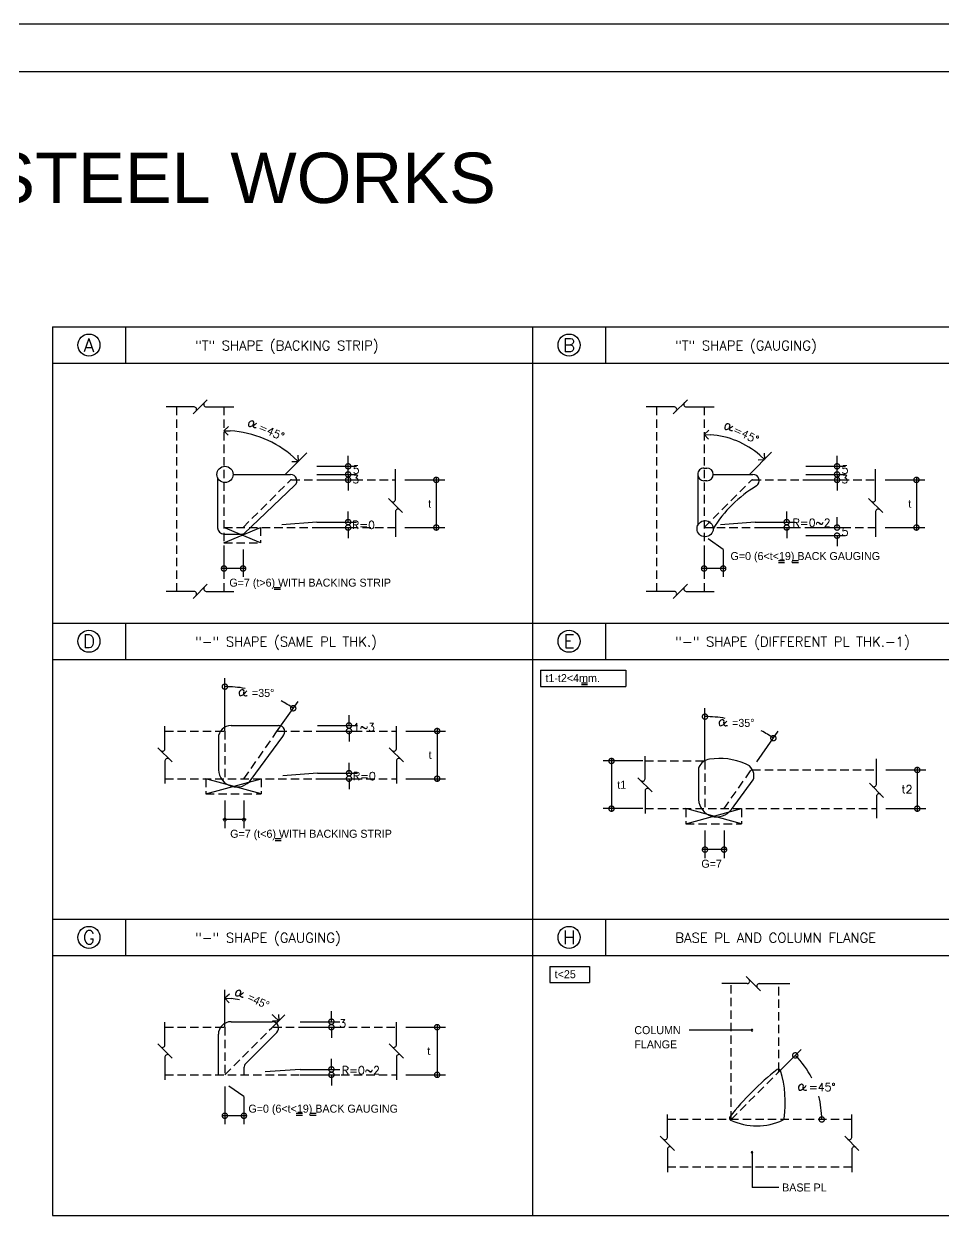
# Model space of a CAD drawing. Header units: inches. Extents: x 460503 to 460688, y 47570 to 48852.
# Drawn here: x 460633.99 to 460661.4, y 48815.56 to 48851.53 of the extents above; entities that cross this region are included whole.
import ezdxf
from ezdxf.enums import TextEntityAlignment as Align

# ---------------------------------------------------------------- set-up
doc = ezdxf.new("R2010")
doc.units = ezdxf.units.IN
doc.header["$MEASUREMENT"] = 0
doc.linetypes.add('HIDDEN', pattern=[0.375, 0.25, -0.125])
for name, color, linetype in [('02', 4, 'Continuous'), ('1', 1, 'Continuous'), ('3', 3, 'HIDDEN'), ('BAR', 4, 'Continuous'), ('DIM', 8, 'Continuous'), ('E10', 3, 'Continuous'), ('lateral brace', 5, 'Continuous'), ('Layer4', 118, 'Continuous')]:
    doc.layers.add(name, color=color, linetype=linetype)
doc.layers.add('TEXT', color=250, linetype='Continuous', lineweight=30)
doc.styles.add('ARIAL', font='arial.ttf')
doc.styles.add('E100', font='SIMPLEX.shx', dxfattribs={"width": 0.7})
doc.styles.add('E140', font='simplex', dxfattribs={"height": 0.32})
doc.styles.add('E8', font='nokyak.shx', dxfattribs={"height": 0.19})

# ---------------------------------------------------------------- blocks, each defined once
blk = doc.blocks.new('ARE')
at = {"color": 2}
for p, q in [((-0.71, 0.71), (0, 0)), ((-0.71, -0.71), (0, 0)), ((0, 0), (-1, 0))]:
    blk.add_line(p, q, dxfattribs=at)
blk = doc.blocks.new('_DOTSMALL')
at = {"color": 0, "linetype": 'ByBlock', "const_width": 0.5}
blk.add_lwpolyline([(-0.0625, 0, 1), (0.0625, 0, 1)], format="xyb", close=True, dxfattribs=at)

msp = doc.modelspace()

# ---------------------------------------------------------------- linework, layer by layer
at = {"color": 2}
for p, q in [((460634.83233617, 48842.51165318), (460634.83233617, 48816.04770725)), ((460634.83233617, 48842.51165318), (460677.76381593, 48842.51165318)), ((460637.01208613, 48842.51165318), (460637.01208613, 48841.42898682)), ((460649.14282943, 48842.51165318), (460649.14282943, 48816.04770725)), ((460651.32257938, 48842.51165318), (460651.32257938, 48841.42898682)), ((460634.83233617, 48841.42898682), (460677.76381593, 48841.42898682)), ((460634.83233617, 48833.69033787), (460677.76381593, 48833.69033787)), ((460637.01208613, 48833.69033787), (460637.01208613, 48832.60767151)), ((460651.32257938, 48833.69033787), (460651.32257938, 48832.60767151)), ((460634.83233617, 48832.60767151), (460677.76381593, 48832.60767151)), ((460634.83233617, 48824.86902256), (460677.76381593, 48824.86902256)), ((460634.83233617, 48824.86902256), (460677.76381593, 48824.86902256)), ((460637.01208613, 48824.86902256), (460637.01208613, 48823.7863562)), ((460637.01208613, 48824.86902256), (460637.01208613, 48823.7863562)), ((460651.32257938, 48824.86902256), (460651.32257938, 48823.7863562)), ((460651.32257938, 48824.86902256), (460651.32257938, 48823.7863562)), ((460634.83233617, 48823.7863562), (460677.76381593, 48823.7863562)), ((460634.83233617, 48816.04770725), (460677.76381593, 48816.04770725))]:
    msp.add_line(p, q, dxfattribs=at)
at = {"color": 3}
for p, q in [((460649.38034205, 48832.28350868), (460651.9234698, 48832.28350868)), ((460649.38034205, 48832.28350868), (460649.38034205, 48831.80305288)), ((460651.9234698, 48832.28350868), (460651.9234698, 48831.80305288)), ((460649.38034205, 48831.80305288), (460651.9234698, 48831.80305288)), ((460649.65539061, 48823.46219337), (460650.84161096, 48823.46219337)), ((460649.65539061, 48823.46219337), (460649.65539061, 48822.98173756)), ((460650.84161096, 48823.46219337), (460650.84161096, 48822.98173756)), ((460649.65539061, 48822.98173756), (460650.84161096, 48822.98173756))]:
    msp.add_line(p, q, dxfattribs=at)
at = {"color": 1}
for centre in [(460635.92221115, 48841.97032), (460650.23270441, 48841.97032), (460635.92221115, 48833.14900469), (460650.23270441, 48833.14900469), (460635.92221115, 48824.32768938), (460650.23270441, 48824.32768938)]:
    msp.add_circle(centre, 0.32788919, dxfattribs=at)
at = {"layer": '1'}
for p, q in [((460654.25332643, 48838.30646496), (460654.34012271, 48838.30646496)), ((460639.75554122, 48838.02384489), (460639.75554122, 48836.53122008)), ((460640.2188375, 48838.11821496), (460641.93059512, 48838.11821496)), ((460654.06603448, 48838.11821496), (460654.06603448, 48836.59455059)), ((460654.52933075, 48838.11821496), (460655.71241705, 48838.11821496)), ((460640.54468533, 48836.36134913), (460642.0598885, 48837.79313922)), ((460654.34108075, 48837.92996496), (460654.25428448, 48837.92996496)), ((460639.94379122, 48836.34297008), (460640.50031438, 48836.34297008)), ((460640.1578509, 48830.63797798), (460641.57212449, 48830.63797798)), ((460639.7813509, 48830.26147798), (460639.7813509, 48829.32260991)), ((460640.76113986, 48829.02916888), (460641.70141788, 48830.31290223)), ((460654.09184415, 48829.35067392), (460654.09184415, 48828.43022542)), ((460655.07163311, 48828.13678439), (460655.71636835, 48829.01702206)), ((460640.1578509, 48821.81666266), (460641.3879931, 48821.81666266)), ((460639.7813509, 48820.23349407), (460639.7813509, 48821.44016266)), ((460641.52110595, 48821.49529981), (460640.59749672, 48820.57169058)), ((460640.54235957, 48820.43857772), (460640.54235957, 48820.23349407))]:
    msp.add_line(p, q, dxfattribs=at)
msp.add_lwpolyline([(460605.39994036, 48793.48119519), (460686.66829053, 48793.48119519), (460686.66829053, 48850.11419183), (460605.39994036, 48850.11419183)], close=True, dxfattribs=at)
for centre in [(460639.97757812, 48838.11821496), (460654.28807137, 48836.50018052)]:
    msp.add_circle(centre, 0.24125939, dxfattribs=at)
for centre, radius, start, end in [((460654.25265313, 48838.11984044), 0.18662574, 89.793291917, 180.499042681), ((460654.33944109, 48838.11656939), 0.1898968, 0.496509433, 89.794341192), ((460641.93059512, 48837.92996496), 0.18825, 313.378706142, 90), ((460654.25428448, 48838.11821496), 0.18825, 180, 270), ((460654.34108075, 48838.11821496), 0.18825, 270, 0), ((460655.71241705, 48837.92996496), 0.18825, 303.567779408, 90), ((460657.70517327, 48834.57605027), 3.71325368, 120.572550227, 148.789815419), ((460639.94379122, 48836.53122008), 0.18825, 180, 270), ((460640.50031438, 48836.40572008), 0.06275, 270, 315), ((460640.1578509, 48830.26147798), 0.3765, 90, 180), ((460641.57212449, 48830.44972798), 0.18825, 313.378706142, 90), ((460640.32410256, 48829.35237762), 0.54356737, 183.139293945, 323.51540792), ((460654.21734415, 48829.35067392), 0.1255, 158.395549545, 180), ((460654.47924938, 48829.22010269), 0.41782826, 97.852299398, 154.970027906), ((460654.71961009, 48827.67490894), 1.98155561, 67.185770792, 98.633097687), ((460655.35725595, 48829.13678572), 0.38736797, 349.970582122, 70.282473395), ((460655.61512218, 48829.09118042), 0.1255, 323.77886949, 349.970582123), ((460654.63459582, 48828.45999313), 0.54356737, 183.139293945, 323.51540792), ((460640.1578509, 48821.44016266), 0.3765, 90, 180), ((460641.3879931, 48821.62841266), 0.18825, 315, 90), ((460640.73060957, 48820.43857772), 0.18825, 135, 180), ((460661.42484364, 48813.97875689), 8.12451513, 127.877674209, 141.992121337), ((460656.47509979, 48820.34209664), 0.06275, 16.853894567, 127.877674209), ((460653.34705641, 48819.39447319), 3.33118167, 352.114647318, 16.853894567), ((460655.07276858, 48818.94294862), 0.06275, 141.992121337, 244.670269493), ((460655.82539355, 48820.53300307), 1.82193092, 244.670269493, 295.566529219), ((460656.58458364, 48818.94607272), 0.06275, 295.566529219, 352.114647318)]:
    msp.add_arc(centre, radius, start, end, dxfattribs=at)
at = {"layer": '3'}
for p, q in [((460638.52785861, 48840.13047478), (460638.52785861, 48834.63534555)), ((460639.94776257, 48840.13047478), (460639.94776257, 48834.63534555)), ((460652.83835186, 48840.13047478), (460652.83835186, 48834.63534555)), ((460654.25825582, 48840.13047478), (460654.25825582, 48834.63534555)), ((460641.96244575, 48837.95495033), (460645.05957303, 48837.95495033)), ((460655.70415169, 48837.95495033), (460659.37006628, 48837.95495033)), ((460640.51654989, 48836.53504637), (460641.9180748, 48837.93657128)), ((460654.25825582, 48836.53504637), (460655.65978074, 48837.93657128)), ((460639.94776257, 48836.53504637), (460645.05957303, 48836.53504637)), ((460641.03468352, 48836.53504637), (460641.03468352, 48836.07888465)), ((460654.25825582, 48836.53504637), (460659.37006628, 48836.53504637)), ((460639.94776257, 48836.07888465), (460641.03468352, 48836.07888465)), ((460638.18890215, 48830.47471334), (460639.97357225, 48830.47471334)), ((460639.97357225, 48830.47471334), (460639.97357225, 48829.05480938)), ((460640.54235957, 48829.05480938), (460641.51785082, 48830.44795526)), ((460641.56925261, 48830.47471334), (460645.0853827, 48830.47471334)), ((460652.4993954, 48829.58232885), (460654.2840655, 48829.58232885)), ((460654.2840655, 48829.58232885), (460654.2840655, 48828.16242489)), ((460655.69253593, 48829.31496537), (460659.39587595, 48829.31496537)), ((460638.18890215, 48829.05480938), (460645.0853827, 48829.05480938)), ((460639.40478493, 48829.05480938), (460639.40478493, 48828.59864767)), ((460641.06049319, 48829.05480938), (460641.06049319, 48828.59864767)), ((460654.85285282, 48828.16242489), (460655.64113414, 48829.28820729)), ((460639.40478493, 48828.59864767), (460641.06049319, 48828.59864767)), ((460652.4993954, 48828.16242489), (460659.39587595, 48828.16242489)), ((460653.71527818, 48828.16242489), (460653.71527818, 48827.70626318)), ((460655.37098644, 48828.16242489), (460655.37098644, 48827.70626318)), ((460653.71527818, 48827.70626318), (460655.37098644, 48827.70626318)), ((460655.06510489, 48818.90431655), (460655.06510489, 48822.94948221)), ((460656.48500885, 48820.35021241), (460656.48500885, 48822.94948221)), ((460638.18890215, 48821.65339803), (460639.97357225, 48821.65339803)), ((460639.97357225, 48821.65339803), (460639.97357225, 48820.23349407)), ((460639.97357225, 48820.23349407), (460641.37509716, 48821.63501898)), ((460641.41946811, 48821.65339803), (460645.0853827, 48821.65339803)), ((460638.18890215, 48820.23349407), (460645.0853827, 48820.23349407)), ((460655.06510489, 48818.90431655), (460656.46662981, 48820.30584146)), ((460658.66053331, 48818.90431655), (460653.16540408, 48818.90431655)), ((460658.66053331, 48817.48441259), (460653.16540408, 48817.48441259))]:
    msp.add_line(p, q, dxfattribs=at)
for centre, start, end in [((460641.96244575, 48837.89220033), 90, 135), ((460655.70415169, 48837.89220033), 90, 135), ((460641.56925261, 48830.41196334), 90, 145.000000001), ((460655.69253593, 48829.25221537), 90, 145.000000001), ((460641.41946811, 48821.59064803), 90, 135), ((460656.42225885, 48820.35021241), 315, 0)]:
    msp.add_arc(centre, 0.06275, start, end, dxfattribs=at)
at = {"layer": 'BAR', "color": 1}
for p, q in [((460639.06177765, 48840.13047478), (460638.22094226, 48840.13047478)), ((460639.02532004, 48839.91798423), (460639.45030115, 48840.34296533)), ((460639.41384353, 48840.13047478), (460640.244691, 48840.13047478)), ((460653.37227091, 48840.13047478), (460652.53143551, 48840.13047478)), ((460653.33581329, 48839.91798423), (460653.7607944, 48840.34296533)), ((460653.72433678, 48840.13047478), (460654.55518425, 48840.13047478)), ((460645.05957303, 48837.36780591), (460645.05957303, 48838.27866088)), ((460659.37006628, 48837.36780591), (460659.37006628, 48838.27866088)), ((460644.84708247, 48837.40426352), (460645.27206358, 48836.97928242)), ((460659.15757573, 48837.40426352), (460659.58255683, 48836.97928242)), ((460645.05957303, 48837.01574003), (460645.05957303, 48836.25491214)), ((460659.37006628, 48837.01574003), (460659.37006628, 48836.25491214)), ((460639.02532004, 48834.422855), (460639.45030115, 48834.8478361)), ((460653.33581329, 48834.422855), (460653.7607944, 48834.8478361)), ((460639.06177765, 48834.63534555), (460638.22094226, 48834.63534555)), ((460639.41384353, 48834.63534555), (460640.244691, 48834.63534555)), ((460653.37227091, 48834.63534555), (460652.53143551, 48834.63534555)), ((460653.72433678, 48834.63534555), (460654.55518425, 48834.63534555)), ((460638.18890215, 48829.9407943), (460638.18890215, 48830.62265386)), ((460645.0853827, 48829.9407943), (460645.0853827, 48830.62265386)), ((460637.97641159, 48829.97725192), (460638.4013927, 48829.55227081)), ((460644.87289215, 48829.97725192), (460645.29787325, 48829.55227081)), ((460652.4993954, 48829.04840981), (460652.4993954, 48829.73026936)), ((460638.18890215, 48829.58872842), (460638.18890215, 48828.90686887)), ((460645.0853827, 48829.58872842), (460645.0853827, 48828.90686887)), ((460659.39587595, 48828.88445299), (460659.39587595, 48829.64198786)), ((460652.28690485, 48829.08486742), (460652.71188595, 48828.65988632)), ((460652.4993954, 48828.69634393), (460652.4993954, 48828.01448438)), ((460659.1833854, 48828.9209106), (460659.60836651, 48828.4959295)), ((460659.39587595, 48828.53238711), (460659.39587595, 48827.88229066)), ((460655.54579856, 48822.94948221), (460654.78497066, 48822.94948221)), ((460655.93432205, 48822.73699166), (460655.50934094, 48823.16197276)), ((460655.89786443, 48822.94948221), (460656.80871941, 48822.94948221)), ((460638.18890215, 48821.11947899), (460638.18890215, 48821.80133854)), ((460645.0853827, 48821.11947899), (460645.0853827, 48821.80133854)), ((460637.97641159, 48821.1559366), (460638.4013927, 48820.7309555)), ((460644.87289215, 48821.1559366), (460645.29787325, 48820.7309555)), ((460638.18890215, 48820.76741311), (460638.18890215, 48820.08555356)), ((460645.0853827, 48820.76741311), (460645.0853827, 48820.08555356)), ((460653.16540408, 48818.37039751), (460653.16540408, 48819.05225707)), ((460658.66053331, 48818.37039751), (460658.66053331, 48819.05225707)), ((460652.95291352, 48818.40685512), (460653.37789463, 48817.98187402)), ((460658.44804275, 48818.40685512), (460658.87302386, 48817.98187402)), ((460653.16540408, 48818.01833163), (460653.16540408, 48817.33647208)), ((460658.66053331, 48818.01833163), (460658.66053331, 48817.33647208))]:
    msp.add_line(p, q, dxfattribs=at)
for centre, start, end in [((460639.05696692, 48840.05550718), 310.267511814, 86.328315285), ((460639.41865427, 48840.20544238), 130.267511814, 266.328315285), ((460653.36746017, 48840.05550718), 310.267511814, 86.328315285), ((460653.72914752, 48840.20544238), 130.267511814, 266.328315285), ((460644.98460543, 48837.37261664), 220.267511814, 356.328315285), ((460659.29509868, 48837.37261664), 220.267511814, 356.328315285), ((460645.13454063, 48837.0109293), 40.267511814, 176.328315285), ((460659.44503388, 48837.0109293), 40.267511814, 176.328315285), ((460639.41865427, 48834.71031315), 130.267511814, 266.328315285), ((460653.72914752, 48834.71031315), 130.267511814, 266.328315285), ((460639.05696692, 48834.56037795), 310.267511814, 86.328315285), ((460653.36746017, 48834.56037795), 310.267511814, 86.328315285), ((460638.11393455, 48829.94560504), 220.267511814, 356.328315285), ((460645.0104151, 48829.94560504), 220.267511814, 356.328315285), ((460638.26386975, 48829.58391769), 40.267511814, 176.328315285), ((460645.1603503, 48829.58391769), 40.267511814, 176.328315285), ((460652.4244278, 48829.05322054), 220.267511814, 356.328315285), ((460652.574363, 48828.6915332), 40.267511814, 176.328315285), ((460659.32090835, 48828.88926372), 220.267511814, 356.328315285), ((460659.47084355, 48828.52757638), 40.267511814, 176.328315285), ((460655.54098782, 48823.02444981), 273.671684715, 49.732488186), ((460655.90267517, 48822.87451461), 93.671684715, 229.732488186), ((460638.11393455, 48821.12428972), 220.267511814, 356.328315285), ((460645.0104151, 48821.12428972), 220.267511814, 356.328315285), ((460638.26386975, 48820.76260238), 40.267511814, 176.328315285), ((460645.1603503, 48820.76260238), 40.267511814, 176.328315285), ((460653.09043648, 48818.37520824), 220.267511814, 356.328315285), ((460658.58556571, 48818.37520824), 220.267511814, 356.328315285), ((460653.24037168, 48818.0135209), 40.267511814, 176.328315285), ((460658.73550091, 48818.0135209), 40.267511814, 176.328315285)]:
    msp.add_arc(centre, 0.0751218, start, end, dxfattribs=at)
at = {"layer": 'DIM'}
for p, q in [((460641.77023895, 48838.11821496), (460642.41271245, 48838.76068846)), ((460655.60980762, 48838.11821496), (460656.27092584, 48838.77933319)), ((460641.03468352, 48836.07888465), (460639.94776257, 48836.53504637)), ((460639.94776257, 48836.07888465), (460641.03468352, 48836.53504637)), ((460642.71300113, 48836.698311), (460641.67467081, 48836.62088686)), ((460655.78393834, 48836.698311), (460654.74560802, 48836.62088686)), ((460654.82704315, 48835.88470198), (460654.37779642, 48836.20142508)), ((460639.40478493, 48828.59864767), (460641.06049319, 48829.05480938)), ((460641.06049319, 48828.59864767), (460639.40478493, 48829.05480938)), ((460642.7388108, 48829.21807402), (460641.70048048, 48829.14064988)), ((460653.71527818, 48827.70626318), (460655.37098644, 48828.16242489)), ((460655.37098644, 48827.70626318), (460653.71527818, 48828.16242489)), ((460655.68610058, 48821.56367254), (460653.81222277, 48821.56367254)), ((460642.21438638, 48820.3967587), (460641.17605606, 48820.31933456)), ((460640.54235957, 48819.58314968), (460640.09311285, 48819.89987278)), ((460655.68610058, 48817.92430622), (460655.68610058, 48816.87632106)), ((460656.48698591, 48816.87632106), (460655.68610058, 48816.87632106))]:
    msp.add_line(p, q, dxfattribs=at)
at = {"layer": 'DIM', "color": 1}
for p, q in [((460643.64809243, 48838.35947435), (460643.64809243, 48838.67322435)), ((460658.22035523, 48838.35947435), (460658.22035523, 48838.67322435)), ((460642.71300113, 48838.35947435), (460643.89909243, 48838.35947435)), ((460643.64809243, 48838.11821496), (460643.64809243, 48838.43196496)), ((460657.28526393, 48838.35947435), (460658.47135523, 48838.35947435)), ((460658.22035523, 48838.11821496), (460658.22035523, 48838.43196496)), ((460642.71300113, 48838.11821496), (460643.89909243, 48838.11821496)), ((460642.71300113, 48838.11821496), (460643.89909243, 48838.11821496)), ((460642.71300113, 48837.95495033), (460643.89909243, 48837.95495033)), ((460643.64809243, 48838.11821496), (460643.64809243, 48837.80446496)), ((460643.64809243, 48837.95495033), (460643.64809243, 48837.64120033)), ((460645.34051207, 48837.95495033), (460646.52660337, 48837.95495033)), ((460646.27560337, 48838.01770033), (460646.27560337, 48836.47229637)), ((460657.28526393, 48838.11821496), (460658.47135523, 48838.11821496)), ((460657.28526393, 48838.11821496), (460658.47135523, 48838.11821496)), ((460657.28526393, 48837.95495033), (460658.47135523, 48837.95495033)), ((460658.22035523, 48838.11821496), (460658.22035523, 48837.80446496)), ((460658.22035523, 48837.95495033), (460658.22035523, 48837.64120033)), ((460659.65100532, 48837.95495033), (460660.83709662, 48837.95495033)), ((460660.58609662, 48838.01770033), (460660.58609662, 48836.47229637)), ((460643.64809243, 48836.698311), (460643.64809243, 48837.012061)), ((460656.71902964, 48836.698311), (460656.71902964, 48837.012061)), ((460642.71300113, 48836.698311), (460643.89909243, 48836.698311)), ((460642.71300113, 48836.53504637), (460643.89909243, 48836.53504637)), ((460643.64809243, 48836.53504637), (460643.64809243, 48836.22129637)), ((460645.34051207, 48836.53504637), (460646.52660337, 48836.53504637)), ((460655.78393834, 48836.698311), (460656.97002964, 48836.698311)), ((460655.78393834, 48836.53504637), (460656.97002964, 48836.53504637)), ((460656.71902964, 48836.53504637), (460656.71902964, 48836.22129637)), ((460657.28526393, 48836.53504637), (460658.47135523, 48836.53504637)), ((460658.22035523, 48836.53504637), (460658.22035523, 48836.84879637)), ((460659.65100532, 48836.53504637), (460660.83709662, 48836.53504637)), ((460657.28526393, 48836.29378698), (460658.47135523, 48836.29378698)), ((460658.22035523, 48836.29378698), (460658.22035523, 48835.98003698)), ((460639.94776257, 48835.88470198), (460639.94776257, 48835.06416262)), ((460640.51654989, 48835.88470198), (460640.51654989, 48835.06416262)), ((460654.25825582, 48835.88470198), (460654.25825582, 48835.06416262)), ((460654.82704315, 48835.88470198), (460654.82704315, 48835.06416262)), ((460640.57929989, 48835.31516262), (460639.88501257, 48835.31516262)), ((460654.88979315, 48835.31516262), (460654.19550582, 48835.31516262)), ((460639.97357225, 48830.47471334), (460639.97357225, 48832.04678461)), ((460641.51785082, 48830.44795526), (460642.15562203, 48831.35878696)), ((460654.2840655, 48829.58232885), (460654.2840655, 48831.15440012)), ((460643.67390211, 48830.63797798), (460643.67390211, 48830.95172798)), ((460642.7388108, 48830.63797798), (460643.92490211, 48830.63797798)), ((460642.7388108, 48830.47471334), (460643.92490211, 48830.47471334)), ((460643.67390211, 48830.47471334), (460643.67390211, 48830.16096334)), ((460645.36632174, 48830.47471334), (460646.55241304, 48830.47471334)), ((460646.30141304, 48830.53746334), (460646.30141304, 48828.99205938)), ((460655.82834407, 48829.55557077), (460656.46611529, 48830.46640247)), ((460643.67390211, 48829.21807402), (460643.67390211, 48829.53182402)), ((460652.43223768, 48829.58232885), (460651.24614638, 48829.58232885)), ((460651.49714638, 48829.64507885), (460651.49714638, 48828.09967489)), ((460659.67681499, 48829.31496537), (460660.8629063, 48829.31496537)), ((460660.6119063, 48829.37771537), (460660.6119063, 48828.09967489)), ((460642.7388108, 48829.21807402), (460643.92490211, 48829.21807402)), ((460642.7388108, 48829.05480938), (460643.92490211, 48829.05480938)), ((460643.67390211, 48829.05480938), (460643.67390211, 48828.74105938)), ((460645.36632174, 48829.05480938), (460646.55241304, 48829.05480938)), ((460639.97357225, 48828.40446499), (460639.97357225, 48827.58392564)), ((460640.54235957, 48828.40446499), (460640.54235957, 48827.58392564)), ((460652.43223768, 48828.16242489), (460651.24614638, 48828.16242489)), ((460659.67681499, 48828.16242489), (460660.8629063, 48828.16242489)), ((460640.60510957, 48827.83492564), (460639.91082225, 48827.83492564)), ((460654.2840655, 48827.5120805), (460654.2840655, 48826.69154115)), ((460654.85285282, 48827.5120805), (460654.85285282, 48826.69154115)), ((460654.91560282, 48826.94254115), (460654.2213155, 48826.94254115)), ((460639.97357225, 48821.65339803), (460639.97357225, 48822.76379924)), ((460643.14947768, 48821.81666266), (460643.14947768, 48822.13041266)), ((460641.37509716, 48821.63501898), (460641.76276819, 48822.02269001)), ((460642.21438638, 48821.81666266), (460643.40047768, 48821.81666266)), ((460642.21438638, 48821.65339803), (460643.40047768, 48821.65339803)), ((460643.14947768, 48821.65339803), (460643.14947768, 48821.33964803)), ((460645.36632174, 48821.65339803), (460646.55241304, 48821.65339803)), ((460646.30141304, 48821.71614803), (460646.30141304, 48820.17074407)), ((460643.14947768, 48820.3967587), (460643.14947768, 48820.7105087)), ((460656.46662981, 48820.30584146), (460657.15142698, 48820.99063864)), ((460642.21438638, 48820.3967587), (460643.40047768, 48820.3967587)), ((460642.21438638, 48820.23349407), (460643.40047768, 48820.23349407)), ((460643.14947768, 48820.23349407), (460643.14947768, 48819.91974407)), ((460645.36632174, 48820.23349407), (460646.55241304, 48820.23349407)), ((460639.97357225, 48819.88366624), (460639.97357225, 48818.76261033)), ((460640.54235957, 48819.58314968), (460640.54235957, 48818.76261033)), ((460640.60510957, 48819.01361033), (460639.91082225, 48819.01361033))]:
    msp.add_line(p, q, dxfattribs=at)
at = {"layer": 'DIM'}
msp.add_lwpolyline([(460603.98411544, 48792.06537028), (460688.08411544, 48792.06537028), (460688.08411544, 48851.53001674), (460603.98411544, 48851.53001674)], close=True, dxfattribs=at)
at = {"layer": 'DIM', "color": 1}
for centre, radius, start, end in [((460639.94776257, 48836.29573858), 3.12495254, 48.452072294, 86.547927706), ((460654.25825582, 48836.76666317), 2.54186028, 49.244291892, 85.755708108), ((460639.97357225, 48828.2424969), 3.55328771, 80.185442369, 90), ((460639.97357225, 48828.2424969), 3.55328771, 54.999999999, 61.801684597), ((460654.2840655, 48827.35011241), 3.55328771, 80.185442369, 90), ((460654.2840655, 48827.35011241), 3.55328771, 54.999999999, 61.801684597), ((460639.97357225, 48820.23349407), 2.27930517, 79.005809195, 85.266540621), ((460639.97357225, 48820.23349407), 2.27930517, 49.733459379, 51.76953447), ((460655.06510489, 48818.90431655), 2.69950499, 27.218339293, 45), ((460655.06510489, 48818.90431655), 2.69950499, 0, 14.920323869)]:
    msp.add_arc(centre, radius, start, end, dxfattribs=at)
at = {"layer": 'DIM'}
for centre, start, end in [((460655.68610058, 48821.56367254), 0, 180), ((460655.68610058, 48821.56367254), 180, 0), ((460655.68610058, 48817.92430622), 90, 270), ((460655.68610058, 48817.92430622), 270, 90)]:
    msp.add_arc(centre, 0.0251, start, end, dxfattribs=at)
at = {"layer": 'lateral brace'}
msp.add_lwpolyline([(460603.98411544, 48792.06537028), (460688.08411544, 48792.06537028), (460688.08411544, 48851.53001674), (460603.98411544, 48851.53001674)], close=True, dxfattribs=at)
at = {"layer": 'Layer4'}
msp.add_lwpolyline([(460688.08411544, 48851.53001674), (460603.98411544, 48851.53001674), (460603.98411544, 48792.06537028), (460688.08411544, 48792.06537028)], close=True, dxfattribs=at)
at = {"layer": 'TEXT'}
for p, q in [((460656.47380786, 48835.54978904), (460656.65786989, 48835.54978904)), ((460656.47380786, 48835.49621911), (460656.65786989, 48835.49621911)), ((460656.88256085, 48835.54978904), (460657.06662289, 48835.54978904)), ((460656.88256085, 48835.49621911), (460657.06662289, 48835.49621911)), ((460641.44618702, 48834.75220378), (460641.63024906, 48834.75220378)), ((460641.44618702, 48834.69863385), (460641.63024906, 48834.69863385)), ((460650.60111282, 48831.91486823), (460650.78517486, 48831.91486823)), ((460650.60111282, 48831.8612983), (460650.78517486, 48831.8612983)), ((460641.4719967, 48827.27196679), (460641.65605874, 48827.27196679)), ((460641.4719967, 48827.21839686), (460641.65605874, 48827.21839686)), ((460642.1031025, 48819.08873073), (460642.28716454, 48819.08873073)), ((460642.1031025, 48819.0351608), (460642.28716454, 48819.0351608)), ((460642.51000099, 48819.08873073), (460642.69406303, 48819.08873073)), ((460642.51000099, 48819.0351608), (460642.69406303, 48819.0351608))]:
    msp.add_line(p, q, dxfattribs=at)
for centre, radius, start, end in [((460640.82003345, 48839.59740291), 0.13880839, 157.872446645, 190.181249488), ((460640.71579402, 48839.57868249), 0.03290129, 190.181249488, 259.888103297), ((460640.7794042, 48839.6139235), 0.09494878, 122.494756771, 157.872446645), ((460640.72703653, 48839.64172181), 0.09693528, 259.888103297, 290.431114127), ((460640.78882204, 48839.59913747), 0.11247938, 90.073771993, 122.494756771), ((460640.57416661, 48840.05209442), 0.53485638, 290.431114127, 303.307501655), ((460640.78874619, 48839.65804253), 0.05357428, 316.432960892, 90.073771993), ((460640.87301769, 48839.57788426), 0.06273149, 136.432960892, 252.75514704), ((460640.89035034, 48839.63372221), 0.1211977, 252.755147043, 265.891161032), ((460640.66481283, 48839.91413811), 0.36978463, 303.307501655, 308.646097743), ((460640.89079972, 48839.63997791), 0.12746953, 265.891161032, 278.698549441), ((460640.65945336, 48839.92084072), 0.37836652, 308.646097743, 313.923759755), ((460655.01029615, 48839.51105038), 0.13880839, 157.872446645, 190.181249488), ((460654.90605671, 48839.49232996), 0.03290129, 190.181249488, 259.888103297), ((460654.9696669, 48839.52757097), 0.09494878, 122.494756771, 157.872446645), ((460654.91729923, 48839.55536929), 0.09693528, 259.888103297, 290.431114127), ((460654.97908474, 48839.51278495), 0.11247938, 90.073771993, 122.494756771), ((460654.7644293, 48839.9657419), 0.53485638, 290.431114127, 303.307501655), ((460654.97900889, 48839.57169), 0.05357428, 316.432960892, 90.073771993), ((460655.06328039, 48839.49153173), 0.06273149, 136.432960892, 252.75514704), ((460655.08061304, 48839.54736969), 0.1211977, 252.75514704, 265.891161032), ((460654.85507552, 48839.82778558), 0.36978463, 303.307501655, 308.646097743), ((460655.08106242, 48839.55362539), 0.12746953, 265.891161032, 278.698549441), ((460654.84971606, 48839.8344882), 0.37836652, 308.646097743, 313.923759755), ((460640.53466817, 48831.59682695), 0.13880839, 169.69742277, 202.006225613), ((460640.4915157, 48831.60467109), 0.09494878, 134.319732896, 169.69742277), ((460640.43647712, 48831.55714278), 0.03290129, 202.006225613, 271.713079422), ((460640.50376366, 48831.59212878), 0.11247938, 101.898748116, 134.319732896), ((460640.43456287, 48831.62114815), 0.09693528, 271.713079422, 302.256090251), ((460640.49161845, 48831.64976821), 0.05357428, 328.257937018, 101.898748116), ((460640.20084244, 48831.99148537), 0.53485638, 302.256090251, 315.13247778), ((460640.5905278, 48831.5885802), 0.06273149, 148.257937018, 264.580123166), ((460640.31783537, 48831.87503221), 0.36978463, 315.13247778, 320.471073867), ((460640.59605015, 48831.64678502), 0.1211977, 264.580123166, 277.716137158), ((460640.31121612, 48831.88049431), 0.37836652, 320.471073866, 325.748735881), ((460640.59520806, 48831.65300005), 0.12746953, 277.716137158, 290.523525567), ((460654.80200896, 48830.71228659), 0.09494878, 134.319732896, 169.69742277), ((460654.81425692, 48830.69974429), 0.11247938, 101.898748116, 134.319732896), ((460654.8021117, 48830.75738372), 0.05357428, 328.257937018, 101.898748116), ((460654.62170938, 48830.98810981), 0.37836652, 320.471073866, 325.748735881), ((460654.84516142, 48830.70444246), 0.13880839, 169.69742277, 202.006225613), ((460654.74697038, 48830.66475829), 0.03290129, 202.006225613, 271.713079422), ((460654.74505612, 48830.72876365), 0.09693528, 271.713079422, 302.256090251), ((460654.51133569, 48831.09910087), 0.53485638, 302.256090251, 315.13247778), ((460654.90102105, 48830.69619571), 0.06273149, 148.257937018, 264.580123166), ((460654.62832862, 48830.98264772), 0.36978463, 315.13247778, 320.471073867), ((460654.9065434, 48830.75440053), 0.1211977, 264.580123166, 277.716137158), ((460654.90570131, 48830.76061556), 0.12746953, 277.716137158, 290.523525567), ((460640.43186103, 48822.63642348), 0.13880839, 157.872446645, 190.181249488), ((460640.3276216, 48822.61770306), 0.03290129, 190.181249488, 259.888103297), ((460640.39123178, 48822.65294407), 0.09494878, 122.494756771, 157.872446645), ((460640.33886412, 48822.68074239), 0.09693528, 259.888103297, 290.431114127), ((460640.40064962, 48822.63815805), 0.11247938, 90.073771993, 122.494756771), ((460640.18599419, 48823.091115), 0.53485638, 290.431114127, 303.307501655), ((460640.40057377, 48822.6970631), 0.05357428, 316.432960892, 90.073771993), ((460640.48484527, 48822.61690483), 0.06273149, 136.432960892, 252.75514704), ((460640.50217792, 48822.67274279), 0.1211977, 252.755147043, 265.891161032), ((460640.27664041, 48822.95315868), 0.36978463, 303.307501655, 308.646097743), ((460640.5026273, 48822.67899849), 0.12746953, 265.891161032, 278.698549441), ((460640.27128095, 48822.95986129), 0.37836652, 308.646097743, 313.923759755), ((460657.21107291, 48819.84560019), 0.13880839, 169.69742277, 202.006225613), ((460657.16792044, 48819.85344433), 0.09494878, 134.319732896, 169.69742277), ((460657.11288186, 48819.80591603), 0.03290129, 202.006225613, 271.713079422), ((460657.1801684, 48819.84090202), 0.11247938, 101.898748116, 134.319732896), ((460657.11096761, 48819.86992139), 0.09693528, 271.713079422, 302.256090251), ((460657.16802319, 48819.89854146), 0.05357428, 328.257937018, 101.898748116), ((460656.87724718, 48820.24025861), 0.53485638, 302.256090251, 315.13247778), ((460657.26693254, 48819.83735344), 0.06273149, 148.257937018, 264.580123166), ((460656.99424011, 48820.12380545), 0.36978463, 315.13247778, 320.471073867), ((460657.27245489, 48819.89555827), 0.1211977, 264.580123166, 277.716137158), ((460656.98762086, 48820.12926755), 0.37836652, 320.471073866, 325.748735881), ((460657.2716128, 48819.9017733), 0.12746953, 277.716137158, 290.523525567)]:
    msp.add_arc(centre, radius, start, end, dxfattribs=at)

# ---------------------------------------------------------------- block references
at = {"layer": 'DIM', "color": 1}
for name, p, xscale, yscale, zscale, rotation in [('ARE', (460639.94776257, 48839.42069112), 0.188249999999996, 0.188249999999996, 0.188249999999996, 178.2739638529699), ('ARE', (460654.25825582, 48839.30852345), 0.1882500000000027, 0.1882500000000027, 0.1882500000000027, 177.8778540544267), ('ARE', (460642.1574377, 48838.50541371), 0.1882500000000153, 0.1882500000000153, 0.1882500000000153, 316.7260361470309), ('ARE', (460656.05562247, 48838.56402981), 0.1882499999999889, 0.1882499999999889, 0.1882499999999889, 317.1221459455734), ('_DOTSMALL', (460643.64809243, 48838.35947435), 0.3137499999999818, 0.3137499999999818, 0.3137499999999818, 270), ('_DOTSMALL', (460658.22035523, 48838.35947435), 0.3137499999999818, 0.3137499999999818, 0.3137499999999818, 270), ('_DOTSMALL', (460643.64809243, 48838.11821496), 0.3137499999999818, 0.3137499999999818, 0.3137499999999818, 90), ('_DOTSMALL', (460643.64809243, 48838.11821496), 0.3137499999999818, 0.3137499999999818, 0.3137499999999818, 270), ('_DOTSMALL', (460643.64809243, 48837.95495033), 0.3137499999999818, 0.3137499999999818, 0.3137499999999818, 90), ('_DOTSMALL', (460646.27560337, 48837.95495033), 0.3137499999999818, 0.3137499999999818, 0.3137499999999818, 90), ('_DOTSMALL', (460658.22035523, 48838.11821496), 0.3137499999999818, 0.3137499999999818, 0.3137499999999818, 270), ('_DOTSMALL', (460658.22035523, 48838.11821496), 0.3137499999999818, 0.3137499999999818, 0.3137499999999818, 90), ('_DOTSMALL', (460658.22035523, 48837.95495033), 0.3137499999999818, 0.3137499999999818, 0.3137499999999818, 90), ('_DOTSMALL', (460660.58609662, 48837.95495033), 0.3137499999999818, 0.3137499999999818, 0.3137499999999818, 90), ('_DOTSMALL', (460643.64809243, 48836.698311), 0.3137499999999818, 0.3137499999999818, 0.3137499999999818, 270), ('_DOTSMALL', (460643.64809243, 48836.53504637), 0.3137499999999818, 0.3137499999999818, 0.3137499999999818, 90), ('_DOTSMALL', (460646.27560337, 48836.53504637), 0.3137499999999818, 0.3137499999999818, 0.3137499999999818, 270), ('_DOTSMALL', (460656.71902964, 48836.698311), 0.3137499999999818, 0.3137499999999818, 0.3137499999999818, 270), ('_DOTSMALL', (460656.71902964, 48836.53504637), 0.3137499999999818, 0.3137499999999818, 0.3137499999999818, 90), ('_DOTSMALL', (460658.22035523, 48836.53504637), 0.3137499999999818, 0.3137499999999818, 0.3137499999999818, 270), ('_DOTSMALL', (460660.58609662, 48836.53504637), 0.3137499999999818, 0.3137499999999818, 0.3137499999999818, 270), ('_DOTSMALL', (460658.22035523, 48836.29378698), 0.3137499999999818, 0.3137499999999818, 0.3137499999999818, 90), ('_DOTSMALL', (460639.94776257, 48835.31516262), 0.3137500000000046, 0.3137500000000046, 0.3137500000000046, 180), ('_DOTSMALL', (460654.25825582, 48835.31516262), 0.3137500000000046, 0.3137500000000046, 0.3137500000000046, 180), ('_DOTSMALL', (460639.97357225, 48831.79578461), 0.3137500000000046, 0.3137500000000046, 0.3137500000000046, 180), ('_DOTSMALL', (460642.01165435, 48831.1531798), 0.3137499999999914, 0.3137499999999914, 0.3137499999999914, 324.999999999999), ('_DOTSMALL', (460654.2840655, 48830.90340012), 0.3137500000000046, 0.3137500000000046, 0.3137500000000046, 180), ('_DOTSMALL', (460643.67390211, 48830.63797798), 0.3137499999999818, 0.3137499999999818, 0.3137499999999818, 270), ('_DOTSMALL', (460643.67390211, 48830.47471334), 0.3137499999999818, 0.3137499999999818, 0.3137499999999818, 90), ('_DOTSMALL', (460646.30141304, 48830.47471334), 0.3137499999999818, 0.3137499999999818, 0.3137499999999818, 90), ('_DOTSMALL', (460656.3221476, 48830.2607953), 0.3137500000000007, 0.3137500000000007, 0.3137500000000007, 325.0000000000001), ('_DOTSMALL', (460651.49714638, 48829.58232885), 0.3137499999999818, 0.3137499999999818, 0.3137499999999818, 90), ('_DOTSMALL', (460643.67390211, 48829.21807402), 0.3137499999999818, 0.3137499999999818, 0.3137499999999818, 270), ('_DOTSMALL', (460660.6119063, 48829.31496537), 0.3137499999999818, 0.3137499999999818, 0.3137499999999818, 90), ('_DOTSMALL', (460643.67390211, 48829.05480938), 0.3137499999999818, 0.3137499999999818, 0.3137499999999818, 90), ('_DOTSMALL', (460646.30141304, 48829.05480938), 0.3137499999999818, 0.3137499999999818, 0.3137499999999818, 270), ('_DOTSMALL', (460651.49714638, 48828.16242489), 0.3137499999999818, 0.3137499999999818, 0.3137499999999818, 270), ('_DOTSMALL', (460660.6119063, 48828.16242489), 0.3137499999999818, 0.3137499999999818, 0.3137499999999818, 270), ('_DOTSMALL', (460639.97357225, 48827.83492564), 0.188250000000005, 0.188250000000005, 0.188250000000005, 180), ('_DOTSMALL', (460654.2840655, 48826.94254115), 0.3137500000000046, 0.3137500000000046, 0.3137500000000046, 180), ('ARE', (460639.97357225, 48822.51279924), 0.188249999999999, 0.188249999999999, 0.188249999999999, 177.6332703102637), ('ARE', (460641.58528439, 48821.84520621), 0.1882499999999969, 0.1882499999999969, 0.1882499999999969, 317.3667296897339), ('_DOTSMALL', (460643.14947768, 48821.81666266), 0.3137499999999818, 0.3137499999999818, 0.3137499999999818, 270), ('_DOTSMALL', (460643.14947768, 48821.65339803), 0.3137499999999818, 0.3137499999999818, 0.3137499999999818, 90), ('_DOTSMALL', (460646.30141304, 48821.65339803), 0.3137499999999818, 0.3137499999999818, 0.3137499999999818, 90), ('_DOTSMALL', (460656.97394318, 48820.81315484), 0.3137500000000064, 0.3137500000000064, 0.3137500000000064, 134.9999999999956), ('_DOTSMALL', (460643.14947768, 48820.3967587), 0.3137499999999818, 0.3137499999999818, 0.3137499999999818, 270), ('_DOTSMALL', (460643.14947768, 48820.23349407), 0.3137499999999818, 0.3137499999999818, 0.3137499999999818, 90), ('_DOTSMALL', (460646.30141304, 48820.23349407), 0.3137499999999818, 0.3137499999999818, 0.3137499999999818, 270), ('_DOTSMALL', (460639.97357225, 48819.01361033), 0.3137500000000046, 0.3137500000000046, 0.3137500000000046, 180), ('_DOTSMALL', (460657.76460989, 48818.90431655), 0.3137499999999818, 0.3137499999999818, 0.3137499999999818, 269.999999999998)]:
    msp.add_blockref(name, p, dxfattribs=dict(at, xscale=xscale, yscale=yscale, zscale=zscale, rotation=rotation))
for p, xscale, yscale, zscale in [((460640.51654989, 48835.31516262), 0.3137500000000046, 0.3137500000000046, 0.3137500000000046), ((460654.82704315, 48835.31516262), 0.3137500000000046, 0.3137500000000046, 0.3137500000000046), ((460640.54235957, 48827.83492564), 0.188250000000005, 0.188250000000005, 0.188250000000005), ((460654.85285282, 48826.94254115), 0.3137500000000046, 0.3137500000000046, 0.3137500000000046), ((460640.54235957, 48819.01361033), 0.3137500000000046, 0.3137500000000046, 0.3137500000000046)]:
    msp.add_blockref('_DOTSMALL', p, dxfattribs=dict(at, xscale=xscale, yscale=yscale, zscale=zscale))

# ---------------------------------------------------------------- texts
at = {"color": 4, "style": 'E140'}
for s, p in [('A', (460635.92221115, 48841.97032)), ('B', (460650.23270441, 48841.97032)), ('D', (460635.92221115, 48833.14900469)), ('E', (460650.23270441, 48833.14900469)), ('G', (460635.92221115, 48824.32768938)), ('H', (460650.23270441, 48824.32768938))]:
    msp.add_text(s, height=0.4016, dxfattribs=at).set_placement(p, align=Align.MIDDLE_CENTER)
at = {"layer": '02', "style": 'ARIAL'}
msp.add_text('NOTES ON STRUCTURAL STEEL WORKS', height=1.5, dxfattribs=at).set_placement((460606.72463527, 48846.20219782))
at = {"layer": 'DIM', "color": 2, "char_height": 0.23845, "attachment_point": 5, "style": 'E8'}
for s, insert, rotation in [('\\A1;\\Fromans.shx;=45°', (460641.36213599, 48839.38835872), 335.423570265), ('\\A1;\\Fromans.shx;=45°', (460655.5079377, 48839.30251649), 333.76567916), ('\\A1;=45%%D', (460640.9780436, 48822.42620316), 335.387671832)]:
    msp.add_mtext(s, dxfattribs=dict(at, insert=insert, rotation=rotation))
for s, insert in [('\\A1;\\Fromans.shx;5', (460643.88513486, 48838.26329814)), ('\\A1;\\Fromans.shx;5', (460658.45739766, 48838.26329814)), ('\\A1;\\Fromans.shx;3', (460643.88031672, 48837.97442853)), ('\\A1;\\Fromans.shx;3', (460658.45257952, 48837.97442853)), ('\\A1;t', (460646.07739525, 48837.24499835)), ('\\A1;t', (460660.38870983, 48837.24499835)), ('\\A1;\\Fromans.shx;R=0', (460644.10493999, 48836.61266662)), ('\\A1;\\Fromans.shx;R=0~2', (460657.46046076, 48836.68065753)), ('\\A1;\\Fromans.shx;5', (460658.45739766, 48836.40850243)), ('\\A1;=35%%D', (460641.11592709, 48831.60714829)), ('\\A1;=35%%D', (460655.42642035, 48830.7147638)), ('\\A1;\\Fromans.shx;1~3', (460644.12146, 48830.5880965)), ('\\A1;t', (460646.09301935, 48829.76476136)), ('\\A1;\\Fromans.shx;R=0', (460644.13074966, 48829.13242964)), ('\\A1;t1', (460651.80424759, 48828.87237687)), ('\\A1;\\Fromans.shx;t2', (460660.30393983, 48828.73869513)), ('\\A1;\\Fromans.shx;3', (460643.48469456, 48821.76678119)), ('\\A1;t', (460646.0513728, 48820.94344605)), ('\\A1;\\Fromans.shx;R=0~2', (460644.02746439, 48820.36829637)), ('\\A1;\\Fromans.shx;=45°', (460657.77687457, 48819.86919813))]:
    msp.add_mtext(s, dxfattribs=dict(at, insert=insert))
at = {"layer": 'E10', "color": 3, "style": 'E100'}
for s, p in [('"T" SHAPE (BACKING STRIP)', (460639.08804575, 48841.81308976)), ('"T" SHAPE (GAUGING)', (460653.39853901, 48841.81308976)), ('"-" SHAPE (SAME PL THK.)', (460639.08804575, 48832.99177445)), ('"-" SHAPE (DIFFERENT PL THK.-1)', (460653.39853901, 48832.99177445)), ('"-" SHAPE (GAUGING)', (460639.08804575, 48824.17045914)), ('BASE PL AND COLUMN FLANGE', (460653.39853901, 48824.17045914))]:
    msp.add_text(s, height=0.28865, dxfattribs=at).set_placement(p)
at = {"layer": 'TEXT', "style": 'E8'}
for s, p in [('G=0 (6<t<19) BACK GAUGING', (460655.04422596, 48835.56733871)), ('G=7 (t>6) WITH BACKING STRIP', (460640.10680235, 48834.77505549)), ('t1-t2<4mm.', (460649.529139, 48831.93241789)), ('G=7 (t<6) WITH BACKING STRIP', (460640.13261202, 48827.2948185)), ('G=7', (460654.17553994, 48826.40243401)), ('t<25', (460649.80418755, 48823.11110258)), ('COLUMN', (460652.17786138, 48821.44579188)), ('FLANGE', (460652.17786138, 48821.02184307)), ('G=0 (6<t<19) BACK GAUGING', (460640.67540248, 48819.10628039)), ('BASE PL', (460656.58272848, 48816.75844041))]:
    msp.add_text(s, height=0.23845, dxfattribs=at).set_placement(p)

doc.saveas('drawing.dxf')
